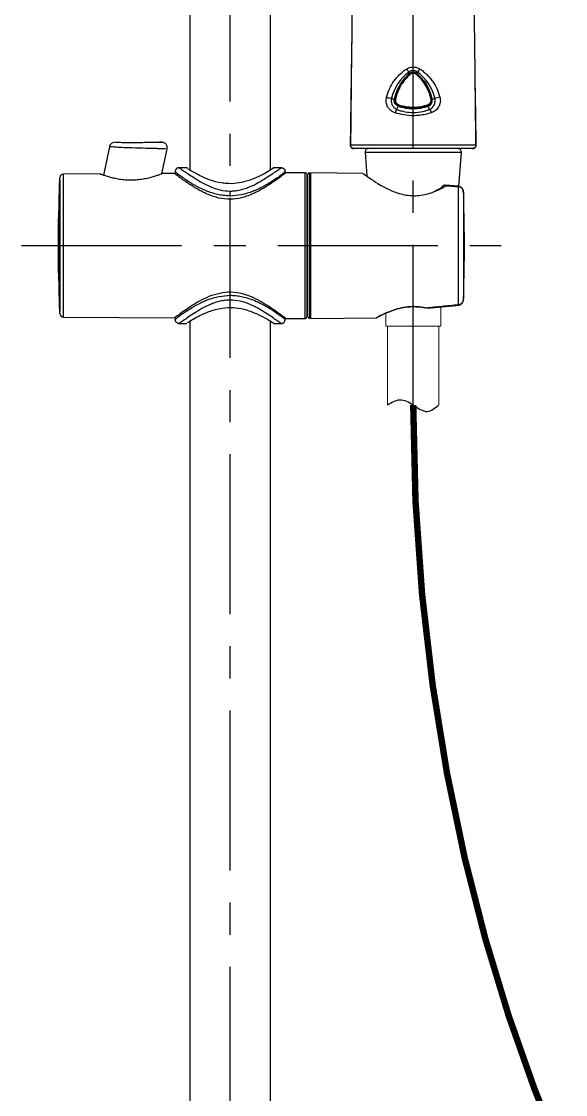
# Model space of a CAD drawing. Extents: x -4069 to -3649, y -4303 to -3709.
# Drawn here: x -3949.4 to -3919.6, y -4063.7 to -4005 of the extents above; entities that cross this region are included whole.
import ezdxf

# ---------------------------------------------------------------- set-up
doc = ezdxf.new("R2010")
doc.units = 0
doc.header["$LTSCALE"] = 7
doc.linetypes.add('CENTER', pattern=[2, 1.25, -0.25, 0.25, -0.25])
doc.layers.get('0').update_dxf_attribs({"color": 2, "linetype": 'CONTINUOUS'})
for name, color, linetype in [('6', 7, 'CONTINUOUS'), ('CL', 1, 'CENTER'), ('D', 2, 'CONTINUOUS')]:
    doc.layers.add(name, color=color, linetype=linetype)

msp = doc.modelspace()

# ---------------------------------------------------------------- linework, layer by layer
at = {"color": 7, "linetype": 'Continuous', "lineweight": 15}
for p, q in [((-3926.46065, -4021.69347), (-3926.46065, -4020.60866)), ((-3929.46065, -4020.97948), (-3929.46065, -4021.69347)), ((-3926.46065, -4021.69347), (-3929.46065, -4021.69347)), ((-3929.36065, -4021.69347), (-3929.36065, -4025.99335)), ((-3926.56065, -4025.99335), (-3926.56065, -4021.69347))]:
    msp.add_line(p, q, dxfattribs=at)
at = {"layer": '6', "color": 7, "linetype": 'Continuous'}
for p, q in [((-3940.16053, -3956.62368), (-3940.16053, -4013.17002)), ((-3935.76053, -4013.1674), (-3935.76053, -3981.77606)), ((-3928.10913, -4007.86678), (-3928.10913, -4007.84891)), ((-3927.81218, -4007.86678), (-3927.81218, -4007.8491)), ((-3928.10913, -4009.79994), (-3928.10913, -4009.78885)), ((-3928.08938, -4009.79942), (-3928.0894, -4009.78997)), ((-3927.8319, -4009.78997), (-3927.83191, -4009.7926)), ((-3927.81218, -4009.79207), (-3927.81218, -4009.78885)), ((-3944.55458, -4011.88868), (-3944.8851, -4013.44365)), ((-3924.51537, -4011.78949), (-3924.51578, -4011.78966)), ((-3941.68717, -4013.35931), (-3941.40163, -4012.01599)), ((-3930.59368, -4012.20904), (-3930.49373, -4013.47893)), ((-3925.47223, -4014.04636), (-3925.32763, -4012.20904)), ((-3940.35917, -4013.04204), (-3940.77606, -4013.04204)), ((-3935.14499, -4013.04204), (-3935.57581, -4013.04204)), ((-3947.26612, -4013.69135), (-3947.26612, -4020.89272)), ((-3945.06, -4013.3784), (-3947.06172, -4013.39026)), ((-3941.00025, -4013.35435), (-3941.65707, -4013.35824)), ((-3940.96053, -4013.22262), (-3940.96053, -4013.38488)), ((-3934.96053, -4013.32002), (-3934.96053, -4013.22262)), ((-3933.86053, -4013.31204), (-3934.9207, -4013.31832)), ((-3933.86053, -4021.27204), (-3933.86053, -4013.31204)), ((-3933.76053, -4021.17204), (-3933.76053, -4013.41204)), ((-3933.71051, -4021.17105), (-3933.71051, -4013.41302)), ((-3933.56051, -4021.27194), (-3933.56051, -4013.31214)), ((-3930.70535, -4013.34588), (-3933.56051, -4013.31214)), ((-3925.46237, -4014.04705), (-3926.20818, -4013.98936)), ((-3925.20953, -4014.36208), (-3925.20953, -4020.22605)), ((-3947.06172, -4021.19381), (-3940.98577, -4021.22981)), ((-3940.96053, -4021.19929), (-3940.96053, -4021.36145)), ((-3934.96053, -4021.36145), (-3934.96053, -4021.23515)), ((-3934.91655, -4021.26578), (-3933.86053, -4021.27204)), ((-3933.56051, -4021.27194), (-3929.95577, -4021.22933)), ((-3940.77606, -4021.54204), (-3940.32961, -4021.54204)), ((-3940.16053, -4021.41877), (-3940.16053, -4090.24313)), ((-3935.76053, -4090.24427), (-3935.76053, -4021.41615)), ((-3935.57949, -4021.54204), (-3935.14499, -4021.54204))]:
    msp.add_line(p, q, dxfattribs=at)
at = {"layer": '6', "color": 3, "linetype": 'Continuous'}
for p, q in [((-3928.0929, -4007.85818), (-3928.09293, -4007.83928)), ((-3927.82838, -4007.84079), (-3927.82841, -4007.85818)), ((-3925.32763, -4012.20904), (-3930.59368, -4012.20904)), ((-3947.26603, -4020.89587), (-3947.26603, -4013.6882)), ((-3947.26024, -4021.00461), (-3947.26024, -4013.57946)), ((-3947.06172, -4021.19381), (-3947.06172, -4013.39026)), ((-3933.61226, -4021.27103), (-3933.61226, -4013.31304)), ((-3947.27425, -4020.73579), (-3947.27425, -4013.84828)), ((-3925.50576, -4014.07921), (-3925.50576, -4020.51145))]:
    msp.add_line(p, q, dxfattribs=at)
at = {"layer": '6', "color": 7, "linetype": 'Continuous'}
for centre, radius, start, end in [((-3930.39429, -4012.19335), 0.2, 90, 184.5), ((-3925.52701, -4012.19335), 0.2, 355.5, 90), ((-3947.06053, -4013.59026), 0.2, 90.339527, 176.905168), ((-3933.86053, -4013.41204), 0.1, 0, 90), ((-3933.61051, -4013.41302), 0.1, 91, 180), ((-3878.59487, -4017.29204), 68.76566, 177.129449, 182.870551), ((-3947.20612, -4020.89272), 0.06, 180, 183.004101), ((-3947.06053, -4020.99381), 0.2, 183.094832, 269.660473), ((-3933.86053, -4021.17204), 0.1, 270, 0), ((-3933.61051, -4021.17105), 0.1, 180, 269)]:
    msp.add_arc(centre, radius, start, end, dxfattribs=at)
at = {"layer": '6', "color": 3, "linetype": 'Continuous'}
for centre, major_axis, ratio, start_param, end_param in [((-3927.61906, -4007.65038), (0.11862, 0.16103), 0.101085, 3.30665427, 4.81344539), ((-3928.91414, -4009.32639), (0.05899, -0.01097), 0.047298, 1.90904865, 3.14159265), ((-3927.00716, -4009.32639), (0.05899, 0.01097), 0.047311, 0, 1.23261803)]:
    msp.add_ellipse(centre, major_axis=major_axis, ratio=ratio, start_param=start_param, end_param=end_param, dxfattribs=at)
at = {"layer": '6', "color": 7, "linetype": 'Continuous'}
for centre, major_axis, ratio, start_param, end_param in [((-3928.11662, -4007.94505), (0.03899, -0.0456), 0.016813, 1.69434858, 3.14159265), ((-3927.80468, -4007.94505), (-0.03899, -0.0456), 0.017536, 3.14159265, 4.58944886), ((-3929.31565, -4009.19468), (0.19457, -0.04627), 0.119916, 4.18037155, 5.79196755), ((-3928.75817, -4009.59655), (-0.02, -0.05657), 0.334751, 4.71984291, 6.28318531), ((-3927.16313, -4009.59655), (0.02, -0.05657), 0.334684, 0, 1.56336607)]:
    msp.add_ellipse(centre, major_axis=major_axis, ratio=ratio, start_param=start_param, end_param=end_param, dxfattribs=at)
for points, degree, knots in [([(-3931.03232, -3987.26885), (-3931.03758, -3987.47504), (-3931.04872, -3987.91117), (-3931.06072, -3988.61121), (-3931.07569, -3989.38402), (-3931.09194, -3990.23158), (-3931.10826, -3991.15309), (-3931.125, -3992.14884), (-3931.14233, -3993.21878), (-3931.16061, -3994.36287), (-3931.17969, -3995.58096), (-3931.19941, -3996.87279), (-3931.2196, -3998.23809), (-3931.25736, -4000.86486), (-3931.31641, -4005.39547), (-3931.36017, -4009.43702), (-3931.38563, -4011.78905)], 3, [0, 0, 0, 0, 0.02583934, 0.05465531, 0.0864555, 0.1212387, 0.15900259, 0.19974215, 0.24345174, 0.29012531, 0.33975594, 0.39233873, 0.44787162, 0.50635213, 0.71271626, 1, 1, 1, 1]), ([(-3924.53571, -4011.78905), (-3924.54911, -4010.53198), (-3924.57416, -4008.18139), (-3924.61264, -4004.89822), (-3924.64774, -4002.10926), (-3924.6794, -3999.7815), (-3924.70814, -3997.7936), (-3924.73472, -3996.0221), (-3924.76036, -3994.38158), (-3924.78448, -3992.87259), (-3924.80715, -3991.49554), (-3924.82866, -3990.25012), (-3924.85104, -3989.13728), (-3924.86732, -3988.15368), (-3924.88211, -3987.54966), (-3924.88899, -3987.26886)], 3, [0, 0, 0, 0, 0.15358738, 0.28719456, 0.40059835, 0.49366537, 0.57098136, 0.64305572, 0.70988366, 0.77145477, 0.82775346, 0.87876586, 0.92447998, 0.96489124, 1, 1, 1, 1]), ([(-3931.32337, -4006.20068), (-3931.32535, -4006.33349), (-3931.33999, -4007.31546), (-3931.36801, -4009.18003), (-3931.39279, -4010.90892), (-3931.40523, -4011.78995)], 3, [0, 0, 0, 0, 0.07117267, 0.52630547, 1, 1, 1, 1]), ([(-3929.41913, -4009.19131), (-3929.3975, -4009.11448), (-3929.35372, -4008.95903), (-3929.23096, -4008.66085), (-3929.03104, -4008.3112), (-3928.76923, -4008.0054), (-3928.52924, -4007.78894), (-3928.39679, -4007.69376), (-3928.33041, -4007.64607)], 3, [0, 0, 0, 0, 0.12290755, 0.24868437, 0.49996736, 0.74953237, 0.87448432, 1, 1, 1, 1]), ([(-3928.33041, -4007.64607), (-3928.29372, -4007.62406), (-3928.22031, -4007.58), (-3928.09349, -4007.54408), (-3927.93995, -4007.53088), (-3927.76149, -4007.55072), (-3927.64714, -4007.61463), (-3927.5909, -4007.64607)], 3, [0, 0, 0, 0, 0.16414962, 0.32852221, 0.50000869, 0.75408947, 1, 1, 1, 1]), ([(-3928.16862, -4007.88425), (-3928.14129, -4007.86088), (-3928.10942, -4007.84209), (-3928.07586, -4007.82914), (-3928.04231, -4007.8162), (-3928.00609, -4007.80871), (-3927.97014, -4007.80761), (-3927.93428, -4007.80651), (-3927.89774, -4007.81184), (-3927.86357, -4007.82276), (-3927.82982, -4007.83354), (-3927.7974, -4007.85007), (-3927.76899, -4007.87123), (-3927.76341, -4007.87538), (-3927.75797, -4007.87973), (-3927.75269, -4007.88425)], 3, [0, 0, 0, 0, 0.23970082, 0.23970082, 0.23970082, 0.4792434, 0.4792434, 0.4792434, 0.7182927, 0.7182927, 0.7182927, 0.95428163, 0.95428163, 0.95428163, 1, 1, 1, 1]), ([(-3927.5909, -4007.64607), (-3927.52444, -4007.6937), (-3927.39286, -4007.78801), (-3927.21316, -4007.94926), (-3927.04859, -4008.12525), (-3926.85124, -4008.38111), (-3926.64481, -4008.72807), (-3926.54929, -4009.0383), (-3926.50218, -4009.19131)], 3, [0, 0, 0, 0, 0.1255493, 0.24858802, 0.37348128, 0.50040084, 0.75359701, 1, 1, 1, 1]), ([(-3928.97313, -4009.31542), (-3928.9573, -4009.24148), (-3928.92208, -4009.077), (-3928.82954, -4008.8142), (-3928.67967, -4008.50756), (-3928.49434, -4008.24267), (-3928.30804, -4008.03607), (-3928.2043, -4007.94308), (-3928.15562, -4007.89945)], 3, [0, 0, 0, 0, 0.13606463, 0.30267721, 0.49996286, 0.74936713, 0.88240055, 1, 1, 1, 1]), ([(-3927.80069, -4007.93878), (-3927.82493, -4007.922), (-3927.87298, -4007.88872), (-3927.96065, -4007.87617), (-3928.04835, -4007.88871), (-3928.09641, -4007.92199), (-3928.12067, -4007.93878)], 3, [0, 0, 0, 0, 0.25214979, 0.49997413, 0.74765842, 1, 1, 1, 1]), ([(-3927.76568, -4007.89945), (-3927.71685, -4007.94323), (-3927.61291, -4008.03641), (-3927.42661, -4008.24313), (-3927.225, -4008.53144), (-3927.07654, -4008.84941), (-3926.99059, -4009.11397), (-3926.96187, -4009.25037), (-3926.94817, -4009.31542)], 3, [0, 0, 0, 0, 0.11799432, 0.25113899, 0.50019285, 0.74909578, 0.8803408, 1, 1, 1, 1]), ([(-3924.51636, -4011.78994), (-3924.53003, -4010.91407), (-3924.5487, -4009.74004), (-3924.56886, -4008.56384), (-3924.57398, -4008.26609)], 3, [0, 0, 0, 0, 0.74695572, 1, 1, 1, 1]), ([(-3928.64777, -4008.55978), (-3928.71687, -4008.67672), (-3928.83823, -4008.92223), (-3928.90154, -4009.18738), (-3928.93323, -4009.32012)], 3, [0, 0, 0, 0, 0.49935252, 1, 1, 1, 1]), ([(-3926.98808, -4009.32012), (-3927.00783, -4009.23071), (-3927.04705, -4009.05324), (-3927.14505, -4008.79793), (-3927.22838, -4008.63727), (-3927.27429, -4008.55865), (-3927.27447, -4008.55835)], 3, [0, 0, 0, 0, 0.33561248, 0.66615524, 0.99874128, 1, 1, 1, 1]), ([(-3928.78486, -4009.67199), (-3928.82694, -4009.65712), (-3928.86635, -4009.63294), (-3928.89888, -4009.60197), (-3928.91267, -4009.58883), (-3928.92541, -4009.57435), (-3928.93677, -4009.55875), (-3928.94244, -4009.55098), (-3928.94778, -4009.54291), (-3928.95275, -4009.53459), (-3928.95772, -4009.52626), (-3928.96234, -4009.51767), (-3928.96657, -4009.50885), (-3928.97079, -4009.50004), (-3928.97464, -4009.49098), (-3928.97808, -4009.48174), (-3928.98152, -4009.47249), (-3928.98455, -4009.46304), (-3928.98714, -4009.45344), (-3928.98973, -4009.44384), (-3928.99188, -4009.43407), (-3928.99356, -4009.4242), (-3928.99525, -4009.41433), (-3928.99647, -4009.40433), (-3928.99722, -4009.39429), (-3928.99797, -4009.38425), (-3928.99825, -4009.37414), (-3928.99806, -4009.36404), (-3928.99789, -4009.35533), (-3928.99738, -4009.3466), (-3928.9965, -4009.33791), (-3928.99562, -4009.32915), (-3928.99438, -4009.32042), (-3928.99277, -4009.31177)], 3, [0, 0, 0, 0, 0.30957751, 0.30957751, 0.30957751, 0.43878038, 0.43878038, 0.43878038, 0.50302325, 0.50302325, 0.50302325, 0.56727155, 0.56727155, 0.56727155, 0.63152511, 0.63152511, 0.63152511, 0.69578728, 0.69578728, 0.69578728, 0.76006098, 0.76006098, 0.76006098, 0.82433906, 0.82433906, 0.82433906, 0.88861728, 0.88861728, 0.88861728, 0.94407102, 0.94407102, 0.94407102, 1, 1, 1, 1]), ([(-3928.77817, -4009.65312), (-3928.81656, -4009.63401), (-3928.88872, -4009.59811), (-3928.95418, -4009.50164), (-3928.98221, -4009.40501), (-3928.97598, -4009.34358), (-3928.97313, -4009.31542)], 3, [0, 0, 0, 0, 0.30471072, 0.57256317, 0.8040424, 1, 1, 1, 1]), ([(-3928.93323, -4009.32012), (-3928.93507, -4009.33453), (-3928.93873, -4009.36321), (-3928.9338, -4009.40615), (-3928.92208, -4009.4471), (-3928.90359, -4009.48526), (-3928.87925, -4009.51976), (-3928.84964, -4009.54949), (-3928.81569, -4009.57421), (-3928.79008, -4009.58491), (-3928.77725, -4009.59027)], 3, [0, 0, 0, 0, 0.1246882, 0.24821372, 0.37198364, 0.49652933, 0.62181774, 0.74757135, 0.87357877, 1, 1, 1, 1]), ([(-3928.77725, -4009.59027), (-3928.72971, -4009.60597), (-3928.60191, -4009.64817), (-3928.33196, -4009.70739), (-3927.96103, -4009.73853), (-3927.53441, -4009.70525), (-3927.27422, -4009.62861), (-3927.14405, -4009.59027)], 3, [0, 0, 0, 0, 0.09344962, 0.25119277, 0.4999422, 0.74984195, 1, 1, 1, 1]), ([(-3927.14405, -4009.59027), (-3927.13122, -4009.58491), (-3927.1056, -4009.5742), (-3927.07163, -4009.54949), (-3927.04202, -4009.51977), (-3927.01769, -4009.48528), (-3926.9992, -4009.44712), (-3926.98749, -4009.40617), (-3926.98257, -4009.36322), (-3926.98624, -4009.33453), (-3926.98808, -4009.32012)], 3, [0, 0, 0, 0, 0.12648321, 0.25250634, 0.37824111, 0.50349152, 0.6279971, 0.75174157, 0.87527058, 1, 1, 1, 1]), ([(-3926.94817, -4009.31542), (-3926.94556, -4009.35406), (-3926.93971, -4009.44042), (-3927.00378, -4009.57661), (-3927.09402, -4009.62615), (-3927.14314, -4009.65312)], 3, [0, 0, 0, 0, 0.26947301, 0.60236473, 1, 1, 1, 1]), ([(-3927.13645, -4009.67199), (-3927.09437, -4009.65711), (-3927.05494, -4009.63295), (-3927.02241, -4009.60197), (-3927.00861, -4009.58884), (-3926.99587, -4009.57434), (-3926.98451, -4009.55875), (-3926.97884, -4009.55097), (-3926.9735, -4009.5429), (-3926.96853, -4009.53458), (-3926.96356, -4009.52625), (-3926.95894, -4009.51765), (-3926.95472, -4009.50883), (-3926.95049, -4009.50002), (-3926.94664, -4009.49096), (-3926.9432, -4009.48171), (-3926.93977, -4009.47246), (-3926.93674, -4009.46301), (-3926.93415, -4009.45341), (-3926.93156, -4009.44381), (-3926.92941, -4009.43404), (-3926.92773, -4009.42416), (-3926.92605, -4009.41429), (-3926.92483, -4009.40429), (-3926.92408, -4009.39425), (-3926.92333, -4009.38421), (-3926.92305, -4009.37409), (-3926.92325, -4009.36399), (-3926.92341, -4009.35528), (-3926.92393, -4009.34656), (-3926.9248, -4009.33789), (-3926.92568, -4009.32914), (-3926.92692, -4009.32041), (-3926.92853, -4009.31177)], 3, [0, 0, 0, 0, 0.3095907, 0.3095907, 0.3095907, 0.43881513, 0.43881513, 0.43881513, 0.50306833, 0.50306833, 0.50306833, 0.56732695, 0.56732695, 0.56732695, 0.63159074, 0.63159074, 0.63159074, 0.69586307, 0.69586307, 0.69586307, 0.76014687, 0.76014687, 0.76014687, 0.82443505, 0.82443505, 0.82443505, 0.88872342, 0.88872342, 0.88872342, 0.94412479, 0.94412479, 0.94412479, 1, 1, 1, 1]), ([(-3927.07052, -4009.85858), (-3927.03471, -4009.84042), (-3926.96383, -4009.8045), (-3926.87849, -4009.72168), (-3926.80456, -4009.60608), (-3926.75213, -4009.44254), (-3926.76712, -4009.31178), (-3926.77461, -4009.24648)], 3, [0, 0, 0, 0, 0.17081448, 0.33810703, 0.50104341, 0.75083743, 1, 1, 1, 1]), ([(-3928.78486, -4009.67199), (-3928.53034, -4009.76196), (-3928.24664, -4009.81327), (-3927.67621, -4009.81343), (-3927.39118, -4009.76204), (-3927.13645, -4009.67199)], 3, [0, 0, 0, 0, 0.5, 0.5, 1, 1, 1, 1]), ([(-3927.14314, -4009.65312), (-3927.23133, -4009.68115), (-3927.40505, -4009.73637), (-3927.68175, -4009.7824), (-3927.86809, -4009.79334), (-3928.09915, -4009.79336), (-3928.38515, -4009.77157), (-3928.64554, -4009.69309), (-3928.77817, -4009.65312)], 3, [0, 0, 0, 0, 0.1711249, 0.33708426, 0.49995445, 0.50032282, 0.74550235, 1, 1, 1, 1]), ([(-3944.2739, -4011.65335), (-3944.3097, -4011.65568), (-3944.37691, -4011.67062), (-3944.46617, -4011.72632), (-3944.5284, -4011.80542), (-3944.54967, -4011.86413), (-3944.55576, -4011.89466)], 3, [0, 0, 0, 0, 0.25405822, 0.51420677, 0.76654642, 1, 1, 1, 1]), ([(-3941.48464, -4012.0091), (-3941.49616, -4012.00872), (-3941.59005, -4012.00607), (-3941.77642, -4012.007), (-3942.01436, -4011.99335), (-3942.26136, -4011.98542), (-3942.77067, -4011.98026), (-3943.44937, -4011.95594), (-3943.98959, -4011.93644), (-3944.34701, -4011.90861), (-3944.51813, -4011.89336), (-3944.5498, -4011.89076), (-3944.55295, -4011.89056)], 3, [0, 0, 0, 0, 0.02537718, 0.18714634, 0.21540855, 0.23776454, 0.39589034, 0.57897202, 0.7039856, 0.82459467, 0.94567628, 1, 1, 1, 1]), ([(-3941.60021, -4011.66681), (-3941.59937, -4011.66503), (-3941.61196, -4011.66124), (-3941.68433, -4011.65705), (-3941.81204, -4011.65386), (-3942.00337, -4011.65301), (-3942.25584, -4011.65791), (-3942.57402, -4011.66637), (-3942.94337, -4011.67574), (-3943.31433, -4011.68082), (-3943.64227, -4011.67793), (-3943.89927, -4011.67127), (-3944.12422, -4011.66131), (-3944.21297, -4011.65644), (-3944.24283, -4011.65411)], 3, [0, 0, 0, 0, 0.05834934, 0.13780831, 0.20890763, 0.27183516, 0.37229696, 0.44460558, 0.53533998, 0.65689529, 0.72987444, 0.81181458, 0.90177382, 1, 1, 1, 1]), ([(-3941.68581, -4011.6512), (-3941.706, -4011.65106), (-3941.74687, -4011.65115), (-3941.80794, -4011.65139), (-3941.8207, -4011.65144)], 3, [0, 0, 0, 0, 0.80356444, 1, 1, 1, 1]), ([(-3941.40214, -4012.01757), (-3941.39397, -4011.98114), (-3941.39161, -4011.92531), (-3941.41074, -4011.84841), (-3941.43929, -4011.79029), (-3941.48126, -4011.73787), (-3941.53427, -4011.69557), (-3941.59469, -4011.66619), (-3941.63715, -4011.65585), (-3941.65881, -4011.65285)], 3, [0, 0, 0, 0, 0.22143842, 0.34483512, 0.47443709, 0.60778216, 0.74186651, 0.87354867, 1, 1, 1, 1]), ([(-3931.4055, -4011.7898), (-3931.40562, -4011.79591), (-3931.40492, -4011.82072), (-3931.39628, -4011.86089), (-3931.37165, -4011.90863), (-3931.34386, -4011.9399), (-3931.31459, -4011.96181), (-3931.29052, -4011.9751), (-3931.26554, -4011.98473), (-3931.24272, -4011.99027), (-3931.22438, -4011.99263), (-3931.2042, -4011.9935), (-3931.19164, -4011.99395), (-3931.18649, -4011.99362)], 3, [0, 0, 0, 0, 0.03722974, 0.15201541, 0.24345713, 0.35554036, 0.41290119, 0.46717202, 0.51929018, 0.57589666, 0.64777963, 0.74531668, 1, 1, 1, 1]), ([(-3931.18838, -4011.99335), (-3931.23543, -4011.99334), (-3931.29078, -4011.9733), (-3931.36818, -4011.89317), (-3931.38674, -4011.83669), (-3931.3857, -4011.78906)], 3, [0, 0, 0, 0, 0.5, 0.5, 1, 1, 1, 1]), ([(-3924.73509, -4011.99373), (-3924.73164, -4011.9947), (-3924.71648, -4011.99375), (-3924.68789, -4011.99184), (-3924.66291, -4011.98705), (-3924.63628, -4011.97795), (-3924.60433, -4011.9616), (-3924.57169, -4011.9357), (-3924.5437, -4011.89954), (-3924.52589, -4011.86237), (-3924.51628, -4011.82483), (-3924.51465, -4011.80034), (-3924.51498, -4011.78798)], 3, [0, 0, 0, 0, 0.27601749, 0.36751169, 0.43695543, 0.49780076, 0.55645857, 0.66425301, 0.75838192, 0.84250035, 0.92141591, 1, 1, 1, 1]), ([(-3924.73304, -4011.99335), (-3924.78475, -4011.99335), (-3924.87237, -4011.99335), (-3924.96145, -4011.99335), (-3925.08788, -4011.99335), (-3925.15202, -4011.99335), (-3925.22581, -4011.99335), (-3925.30054, -4011.99335), (-3925.38437, -4011.99335), (-3925.46947, -4011.99335), (-3925.5631, -4011.99335), (-3925.65833, -4011.99335), (-3925.76152, -4011.99335), (-3925.86654, -4011.99335), (-3925.97993, -4011.99335), (-3926.09537, -4011.99335), (-3926.21802, -4011.99335), (-3926.3432, -4011.99335), (-3926.47446, -4011.99335), (-3926.60866, -4011.99335), (-3926.74789, -4011.99335), (-3926.88927, -4011.99335), (-3927.03667, -4011.99335), (-3927.1854, -4011.99335), (-3927.33801, -4011.99335), (-3927.49252, -4011.99335), (-3927.64882, -4011.99335), (-3927.80754, -4011.99335), (-3927.966, -4011.99335), (-3928.12434, -4011.99335), (-3928.28323, -4011.99335), (-3928.43944, -4011.99335), (-3928.5942, -4011.99335), (-3928.7468, -4011.99335), (-3928.8959, -4011.99335), (-3929.0434, -4011.99335), (-3929.1853, -4011.99335), (-3929.32462, -4011.99335), (-3929.45878, -4011.99335), (-3929.58944, -4011.99335), (-3929.71416, -4011.99335), (-3929.83576, -4011.99335), (-3929.95061, -4011.99335), (-3930.06273, -4011.99335), (-3930.16727, -4011.99335), (-3930.26958, -4011.99335), (-3930.36392, -4011.99335), (-3930.45652, -4011.99335), (-3930.54079, -4011.99335), (-3930.62362, -4011.99335), (-3930.69776, -4011.99335), (-3930.77074, -4011.99335), (-3930.83469, -4011.99335), (-3931.08432, -4011.99335), (-3931.18829, -4011.99335)], 2, [0, 0, 0, 0.0625, 0.0625, 0.125, 0.125, 0.15625, 0.15625, 0.1875, 0.1875, 0.21875, 0.21875, 0.25, 0.25, 0.28125, 0.28125, 0.3125, 0.3125, 0.34375, 0.34375, 0.375, 0.375, 0.40625, 0.40625, 0.4375, 0.4375, 0.46875, 0.46875, 0.5, 0.5, 0.53125, 0.53125, 0.5625, 0.5625, 0.59375, 0.59375, 0.625, 0.625, 0.65625, 0.65625, 0.6875, 0.6875, 0.71875, 0.71875, 0.75, 0.75, 0.78125, 0.78125, 0.8125, 0.8125, 0.84375, 0.84375, 0.875, 0.875, 1, 1, 1]), ([(-3924.94118, -4011.99335), (-3924.99011, -4011.99335), (-3925.07174, -4011.99335), (-3925.15496, -4011.99335), (-3925.27242, -4011.99335), (-3925.3322, -4011.99335), (-3925.40025, -4011.99335), (-3925.40827, -4011.99335), (-3925.41641, -4011.99335)], 2, [0, 0, 0, 0.39093043, 0.39093043, 0.78186086, 0.78186086, 0.97732608, 0.97732608, 1, 1, 1]), ([(-3940.28972, -4013.07163), (-3940.29496, -4013.06641), (-3940.30608, -4013.05744), (-3940.33102, -4013.04506), (-3940.35075, -4013.04196), (-3940.36439, -4013.04236)], 3, [0, 0, 0, 0, 0.26477004, 0.52316273, 1, 1, 1, 1]), ([(-3935.56213, -4013.04264), (-3935.56504, -4013.04444), (-3935.59152, -4013.06144), (-3935.73235, -4013.14971), (-3936.04053, -4013.33991), (-3936.50286, -4013.57344), (-3937.03162, -4013.78381), (-3937.60292, -4013.90772), (-3938.07168, -4013.91724), (-3938.56739, -4013.85972), (-3939.09774, -4013.71404), (-3939.50548, -4013.52753), (-3939.88108, -4013.33564), (-3940.09786, -4013.20738), (-3940.22094, -4013.1308), (-3940.24681, -4013.11455)], 3, [0, 0, 0, 0, 0.04359651, 0.12828143, 0.22565654, 0.32394208, 0.41970396, 0.50000299, 0.5790635, 0.61678578, 0.7149699, 0.82327072, 0.8451628, 0.96215524, 1, 1, 1, 1]), ([(-3937.96053, -4014.31346), (-3937.86955, -4014.31099), (-3937.68523, -4014.30599), (-3937.40986, -4014.25647), (-3937.13484, -4014.17833), (-3936.79348, -4014.04508), (-3936.4002, -4013.84523), (-3935.99977, -4013.59807), (-3935.65837, -4013.37086), (-3935.3981, -4013.18981), (-3935.21558, -4013.06616), (-3935.17874, -4013.05), (-3935.16058, -4013.04204)], 3, [0, 0, 0, 0, 0.05861424, 0.11874939, 0.18182504, 0.24907451, 0.37095913, 0.50213494, 0.62909577, 0.75335971, 0.8784037, 1, 1, 1, 1]), ([(-3935.55647, -4013.04204), (-3935.57019, -4013.04168), (-3935.59, -4013.04482), (-3935.61497, -4013.05722), (-3935.6261, -4013.06619), (-3935.63134, -4013.07142)], 3, [0, 0, 0, 0, 0.47696289, 0.73543323, 1, 1, 1, 1]), ([(-3945.02715, -4013.39143), (-3945.04973, -4013.38272), (-3945.07177, -4013.37399), (-3945.04922, -4013.38292), (-3945.02805, -4013.39108)], 3, [0, 0, 0, 0, 0.5127434, 1, 1, 1, 1]), ([(-3941.65615, -4013.35823), (-3941.65615, -4013.35823), (-3941.65638, -4013.35832), (-3941.68146, -4013.36849), (-3941.76847, -4013.40254), (-3941.86794, -4013.4392), (-3941.95645, -4013.47034), (-3942.05789, -4013.50399), (-3942.17098, -4013.53889), (-3942.29463, -4013.5738), (-3942.42804, -4013.60757), (-3942.57004, -4013.63892), (-3942.76905, -4013.67594), (-3943.03331, -4013.71051), (-3943.36394, -4013.72635), (-3943.69397, -4013.71391), (-3943.95838, -4013.68196), (-3944.15672, -4013.64702), (-3944.29823, -4013.61714), (-3944.43119, -4013.58477), (-3944.55455, -4013.5511), (-3944.66711, -4013.51741), (-3944.7678, -4013.48493), (-3944.85555, -4013.45487), (-3944.95363, -4013.4196), (-3945.00454, -4013.40014), (-3945.02715, -4013.39143)], 3, [0, 0, 0, 0, 0.00229238, 0.06849306, 0.13510735, 0.16817333, 0.20140799, 0.23486868, 0.26805743, 0.30122756, 0.33465882, 0.36798975, 0.40117005, 0.46785315, 0.53412474, 0.60072081, 0.667047, 0.70046842, 0.73364132, 0.76685833, 0.80032951, 0.83360658, 0.86682479, 0.90028147, 0.93357478, 1, 1, 1, 1]), ([(-3940.09439, -4013.99667), (-3940.16273, -4013.95289), (-3940.29313, -4013.8669), (-3940.46935, -4013.74547), (-3940.62471, -4013.63473), (-3940.80076, -4013.50591), (-3940.95731, -4013.3876), (-3941.00077, -4013.35417), (-3941.00053, -4013.35435), (-3941.00053, -4013.35435)], 3, [0, 0, 0, 0, 0.12577076, 0.25084444, 0.37560007, 0.50110457, 0.7503715, 0.99950029, 1, 1, 1, 1]), ([(-3937.96053, -4014.58367), (-3938.06071, -4014.5787), (-3938.2662, -4014.56852), (-3938.57617, -4014.51663), (-3938.89107, -4014.43837), (-3939.24286, -4014.31789), (-3939.67871, -4014.11981), (-3940.12481, -4013.86894), (-3940.49799, -4013.61939), (-3940.75964, -4013.42882), (-3940.92831, -4013.29011), (-3940.95001, -4013.25778), (-3940.96053, -4013.2421)], 3, [0, 0, 0, 0, 0.06104255, 0.12521248, 0.1929602, 0.2646687, 0.36584141, 0.51801006, 0.64728344, 0.76196931, 0.88451569, 1, 1, 1, 1]), ([(-3934.92053, -4013.31832), (-3934.92071, -4013.31846), (-3934.96486, -4013.35264), (-3935.12194, -4013.47212), (-3935.29774, -4013.60173), (-3935.45243, -4013.71295), (-3935.62779, -4013.835), (-3935.82202, -4013.96461), (-3936.03347, -4014.09829), (-3936.26156, -4014.2327), (-3936.50578, -4014.36375), (-3936.76587, -4014.4867), (-3937.04236, -4014.59599), (-3937.43155, -4014.71414), (-3937.95573, -4014.78835), (-3938.48115, -4014.72563), (-3938.87179, -4014.6144), (-3939.15019, -4014.50897), (-3939.41181, -4014.38892), (-3939.65677, -4014.26039), (-3939.8852, -4014.12818), (-3940.02647, -4014.04016), (-3940.09439, -4013.99667)], 3, [0, 0, 0, 0, 0.08322805, 0.16651526, 0.20813678, 0.24963449, 0.2914129, 0.33317063, 0.37474921, 0.41645248, 0.45828579, 0.49983669, 0.54144114, 0.58336504, 0.66672971, 0.74998251, 0.79165795, 0.83332229, 0.87519167, 0.9167429, 0.95824527, 1, 1, 1, 1]), ([(-3934.96053, -4013.24214), (-3934.96307, -4013.24804), (-3934.96821, -4013.25998), (-3935.01007, -4013.30141), (-3935.07825, -4013.36009), (-3935.19995, -4013.45656), (-3935.41769, -4013.61955), (-3935.76583, -4013.84784), (-3936.13682, -4014.0616), (-3936.4605, -4014.22193), (-3936.8259, -4014.37453), (-3937.32214, -4014.53321), (-3937.7554, -4014.56746), (-3937.96049, -4014.58367)], 3, [0, 0, 0, 0, 0.05702053, 0.11553285, 0.1757571, 0.23789524, 0.34757904, 0.48261201, 0.60831622, 0.6721576, 0.73623141, 0.87514387, 1, 1, 1, 1]), ([(-3930.70535, -4013.34588), (-3930.70542, -4013.34588), (-3930.53717, -4013.47632), (-3929.96517, -4013.86341), (-3929.57441, -4014.11303), (-3929.09746, -4014.31332)], 3, [0, 0, 0, 0, 0.5, 0.5, 1, 1, 1, 1]), ([(-3929.09746, -4014.31332), (-3928.86612, -4014.41047), (-3928.6172, -4014.48639), (-3928.0825, -4014.57316), (-3927.80552, -4014.58046), (-3927.53795, -4014.5407)], 3, [0, 0, 0, 0, 0.5, 0.5, 1, 1, 1, 1]), ([(-3927.5379, -4014.54071), (-3927.27506, -4014.50168), (-3926.96227, -4014.40851), (-3926.62631, -4014.26741), (-3926.49275, -4014.20509), (-3926.38988, -4014.15393), (-3926.33368, -4014.12473), (-3926.29635, -4014.10545), (-3926.28037, -4014.09669), (-3926.2712, -4014.09083), (-3926.26773, -4014.08846)], 3, [0, 0, 0, 0, 0.54560884, 0.68201104, 0.81841325, 0.88661436, 0.95481546, 0.97186574, 0.98891602, 1, 1, 1, 1]), ([(-3926.38781, -4014.07868), (-3926.40658, -4014.10325), (-3926.45399, -4014.15135), (-3926.60575, -4014.24572), (-3926.73436, -4014.31056), (-3926.83338, -4014.35164)], 3, [0, 0, 0, 0, 0.24322197, 0.48749882, 1, 1, 1, 1]), ([(-3926.21391, -4014.02108), (-3926.24751, -4014.01652), (-3926.31612, -4014.02284), (-3926.38352, -4014.0673), (-3926.40822, -4014.10511), (-3926.41445, -4014.11829)], 3, [0, 0, 0, 0, 0.40208161, 0.80416321, 1, 1, 1, 1]), ([(-3926.2084, -4013.98892), (-3926.2448, -4013.99065), (-3926.29709, -4014.00392), (-3926.35269, -4014.0408), (-3926.37401, -4014.06172), (-3926.38069, -4014.06917)], 3, [0, 0, 0, 0, 0.53766818, 0.84553965, 1, 1, 1, 1]), ([(-3926.21395, -4014.02152), (-3926.21682, -4014.0284), (-3926.222, -4014.04085), (-3926.23658, -4014.06437), (-3926.25455, -4014.07925), (-3926.26659, -4014.08922)], 3, [0, 0, 0, 0, 0.28939128, 0.52371892, 1, 1, 1, 1]), ([(-3926.21376, -4014.02068), (-3926.21237, -4014.0126), (-3926.21003, -4014.00354), (-3926.20911, -4013.99737), (-3926.20893, -4013.99593)], 3, [0, 0, 0, 0, 0.73092697, 1, 1, 1, 1]), ([(-3925.49198, -4014.04528), (-3925.49234, -4014.0452), (-3925.4944, -4014.04534), (-3925.49871, -4014.05194), (-3925.50329, -4014.06805), (-3925.50576, -4014.07921)], 3, [0, 0, 0, 0, 0.09742673, 0.54871486, 1, 1, 1, 1]), ([(-3925.20953, -4014.36209), (-3925.21633, -4014.32167), (-3925.22775, -4014.25377), (-3925.29452, -4014.16322), (-3925.38565, -4014.09665), (-3925.46685, -4014.08486), (-3925.50576, -4014.07921)], 3, [0, 0, 0, 0, 0.28192199, 0.47364217, 0.74781717, 1, 1, 1, 1]), ([(-3925.22455, -4014.36271), (-3925.223, -4014.33043), (-3925.22949, -4014.26609), (-3925.26555, -4014.18665), (-3925.31257, -4014.12941), (-3925.36061, -4014.09067), (-3925.42052, -4014.06144), (-3925.46464, -4014.05223), (-3925.48852, -4014.05026)], 3, [0, 0, 0, 0, 0.21080263, 0.4392253, 0.5648794, 0.69898507, 0.84411341, 1, 1, 1, 1]), ([(-3925.22455, -4014.36271), (-3925.223, -4014.33043), (-3925.22949, -4014.26609), (-3925.26555, -4014.18664), (-3925.31257, -4014.12941), (-3925.36061, -4014.09066), (-3925.41561, -4014.06383), (-3925.45424, -4014.05456), (-3925.47232, -4014.05204)], 3, [0, 0, 0, 0, 0.21858737, 0.4554445, 0.58573808, 0.72479527, 0.875282, 1, 1, 1, 1]), ([(-3925.20953, -4020.22605), (-3925.18898, -4019.36868), (-3925.14213, -4017.41411), (-3925.1853, -4015.45937), (-3925.20953, -4014.36207)], 3, [0, 0, 0, 0, 0.43864913, 1, 1, 1, 1]), ([(-3941.00051, -4021.22971), (-3941.00051, -4021.22971), (-3941.00036, -4021.2296), (-3940.99279, -4021.2238), (-3940.89634, -4021.14889), (-3940.56862, -4020.9078), (-3940.33781, -4020.74188), (-3939.78997, -4020.39403), (-3939.47015, -4020.20818), (-3938.74326, -4019.91341), (-3938.32287, -4019.81159), (-3937.49269, -4019.83657), (-3937.08417, -4019.95915), (-3936.37257, -4020.27541), (-3936.0627, -4020.46315), (-3935.52809, -4020.81285), (-3935.30609, -4020.97528), (-3934.99868, -4021.20448), (-3934.91475, -4021.27021), (-3934.92085, -4021.26551)], 3, [0, 0, 0, 0, 0.00497073, 0.00497073, 0.12934939, 0.12934939, 0.25372805, 0.25372805, 0.37810671, 0.37810671, 0.50248537, 0.50248537, 0.62686402, 0.62686402, 0.75124268, 0.75124268, 0.87562134, 0.87562134, 1, 1, 1, 1]), ([(-3940.96053, -4021.34191), (-3940.95799, -4021.33602), (-3940.95285, -4021.32408), (-3940.91097, -4021.28265), (-3940.84277, -4021.22395), (-3940.72104, -4021.12745), (-3940.50326, -4020.96445), (-3940.15508, -4020.73615), (-3939.78404, -4020.52237), (-3939.46032, -4020.36203), (-3939.09494, -4020.20947), (-3938.59876, -4020.05081), (-3938.16556, -4020.01659), (-3937.96053, -4020.00039)], 3, [0, 0, 0, 0, 0.05702831, 0.1155522, 0.17579215, 0.23795037, 0.34760951, 0.48264643, 0.60838183, 0.67220691, 0.73627485, 0.87518295, 1, 1, 1, 1]), ([(-3937.96049, -4020.00041), (-3937.86031, -4020.00538), (-3937.65484, -4020.01558), (-3937.34493, -4020.06744), (-3937.03015, -4020.14566), (-3936.6784, -4020.26611), (-3936.24273, -4020.46408), (-3935.79655, -4020.71498), (-3935.4232, -4020.96463), (-3935.16132, -4021.1553), (-3934.99271, -4021.29405), (-3934.97104, -4021.32636), (-3934.96053, -4021.34202)], 3, [0, 0, 0, 0, 0.0610422, 0.12519959, 0.19292207, 0.26459242, 0.36579151, 0.51782113, 0.64724119, 0.76201122, 0.8846359, 1, 1, 1, 1]), ([(-3937.96059, -4020.2706), (-3938.05153, -4020.27306), (-3938.2358, -4020.27805), (-3938.51111, -4020.32756), (-3938.78609, -4020.4057), (-3939.12746, -4020.53893), (-3939.52078, -4020.73877), (-3939.9212, -4020.98594), (-3940.26261, -4021.21315), (-3940.52292, -4021.39421), (-3940.70547, -4021.5179), (-3940.74231, -4021.53407), (-3940.76046, -4021.54204)], 3, [0, 0, 0, 0, 0.05859156, 0.11871277, 0.18178322, 0.24903562, 0.37091956, 0.50210283, 0.62906086, 0.75330396, 0.87838352, 1, 1, 1, 1]), ([(-3940.29255, -4021.49942), (-3940.2532, -4021.47401), (-3940.12821, -4021.39387), (-3939.8265, -4021.21962), (-3939.38481, -4020.99418), (-3938.89275, -4020.80519), (-3938.32984, -4020.68317), (-3937.78615, -4020.65858), (-3937.13514, -4020.76548), (-3936.51665, -4020.9998), (-3936.01127, -4021.26393), (-3935.68371, -4021.46144), (-3935.58643, -4021.52517), (-3935.56859, -4021.53686)], 3, [0, 0, 0, 0, 0.0747306, 0.16662, 0.24509333, 0.35327472, 0.41477771, 0.49701681, 0.58035732, 0.69600908, 0.8055249, 0.90406969, 1, 1, 1, 1]), ([(-3927.28397, -4020.68632), (-3927.59106, -4020.62676), (-3927.92893, -4020.60841), (-3928.57489, -4020.67641), (-3928.88126, -4020.75949), (-3929.38944, -4020.94116), (-3929.59836, -4021.03963), (-3929.88926, -4021.1843), (-3929.96968, -4021.22935), (-3929.9702, -4021.22963), (-3929.8905, -4021.18496), (-3929.6, -4021.0404), (-3929.38977, -4020.94127), (-3928.88088, -4020.75936), (-3928.57816, -4020.67707), (-3928.05395, -4020.62138), (-3927.84602, -4020.62039), (-3927.6435, -4020.63708)], 3, [0, 0, 0, 0, 0.13118796, 0.13118796, 0.26237592, 0.26237592, 0.39356388, 0.39356388, 0.52475184, 0.52475184, 0.6559398, 0.6559398, 0.78712776, 0.78712776, 0.91831572, 0.91831572, 1, 1, 1, 1]), ([(-3929.96994, -4021.22949), (-3929.97015, -4021.22961), (-3929.89046, -4021.18494), (-3929.6, -4021.0404), (-3929.38977, -4020.94127), (-3928.88088, -4020.75936), (-3928.57816, -4020.67707), (-3927.93204, -4020.60842), (-3927.59151, -4020.62667), (-3927.28397, -4020.68632)], 3, [0, 0, 0, 0, 0.24994634, 0.24994634, 0.49996423, 0.49996423, 0.74998211, 0.74998211, 1, 1, 1, 1]), ([(-3925.50576, -4020.51145), (-3925.46726, -4020.5056), (-3925.38645, -4020.49333), (-3925.29605, -4020.42709), (-3925.22838, -4020.33618), (-3925.21665, -4020.26767), (-3925.20953, -4020.22605)], 3, [0, 0, 0, 0, 0.24952298, 0.5237488, 0.71071601, 1, 1, 1, 1]), ([(-3925.49134, -4020.54501), (-3925.46708, -4020.54261), (-3925.42219, -4020.53273), (-3925.36114, -4020.50296), (-3925.31165, -4020.46395), (-3925.26213, -4020.40596), (-3925.22263, -4020.32423), (-3925.21441, -4020.25731), (-3925.21539, -4020.22333)], 3, [0, 0, 0, 0, 0.15380655, 0.29683409, 0.42921263, 0.5540428, 0.78389537, 1, 1, 1, 1]), ([(-3935.56859, -4021.53686), (-3935.56328, -4021.54034), (-3935.5602, -4021.54236), (-3935.56063, -4021.54197), (-3935.56076, -4021.54187)], 3, [0, 0, 0, 0, 0.85608353, 1, 1, 1, 1])]:
    msp.add_open_spline(points, degree=degree, knots=knots, dxfattribs=at)
for points, degree in [([(-3928.18791, -4007.81119), (-3928.66761, -4008.16167), (-3929.00767, -4008.67397), (-3929.1467, -4009.24648)], 3), ([(-3928.15562, -4007.89945), (-3928.04808, -4007.8075), (-3927.87322, -4007.8075), (-3927.76568, -4007.89945)], 3), ([(-3926.77461, -4009.24648), (-3926.91363, -4008.67397), (-3927.25369, -4008.16167), (-3927.73339, -4007.81119)], 3), ([(-3928.16862, -4007.88425), (-3928.21749, -4007.92604), (-3928.26456, -4007.96956), (-3928.30974, -4008.0147)], 3), ([(-3927.34294, -4008.3325), (-3927.13671, -4008.62298), (-3926.99458, -4008.95641), (-3926.92853, -4009.31177)], 3), ([(-3928.76143, -4008.63389), (-3928.87025, -4008.84582), (-3928.94856, -4009.07388), (-3928.99277, -4009.31177)], 3), ([(-3931.40563, -4011.78964), (-3931.40754, -4011.78916), (-3931.40078, -4011.78892), (-3931.38572, -4011.78906)], 3), ([(-3927.28397, -4020.68632), (-3927.22368, -4020.69801), (-3927.16217, -4020.70201), (-3927.10268, -4020.69723)], 3), ([(-3927.1035, -4020.69616), (-3925.48853, -4020.54471)], 1), ([(-3927.1019, -4020.69601), (-3925.48854, -4020.54471)], 1)]:
    msp.add_open_spline(points, degree=degree, dxfattribs=at)
at = {"layer": '6', "color": 3, "linetype": 'Continuous'}
msp.add_rational_spline([(-3928.33041, -4007.64607), (-3928.22125, -4007.79747), (-3928.18791, -4007.81119)], [1, 0.729369462613, 1], degree=2, dxfattribs=at)
for points, knots in [([(-3927.73339, -4007.81119), (-3927.77021, -4007.78891), (-3927.83975, -4007.74684), (-3927.96029, -4007.73004), (-3928.08115, -4007.74668), (-3928.15081, -4007.78877), (-3928.18791, -4007.81119)], [0, 0, 0, 0, 0.26458614, 0.49965871, 0.73354676, 1, 1, 1, 1]), ([(-3928.12067, -4007.93878), (-3928.18712, -4007.99756), (-3928.32107, -4008.11606), (-3928.49777, -4008.32488), (-3928.59963, -4008.47833), (-3928.64765, -4008.55958), (-3928.64777, -4008.55978)], [0, 0, 0, 0, 0.32464711, 0.65444113, 0.99914036, 1, 1, 1, 1]), ([(-3927.27447, -4008.55835), (-3927.34437, -4008.43871), (-3927.50015, -4008.21323), (-3927.70171, -4008.02917), (-3927.80069, -4007.93878)], [0, 0, 0, 0, 0.50891251, 1, 1, 1, 1]), ([(-3928.95465, -4010.03458), (-3929.00934, -4010.01225), (-3929.11612, -4009.96865), (-3929.24935, -4009.85792), (-3929.3691, -4009.69588), (-3929.45935, -4009.46497), (-3929.4324, -4009.28163), (-3929.41913, -4009.19131)], [0, 0, 0, 0, 0.17244193, 0.33668025, 0.50137697, 0.75433397, 1, 1, 1, 1]), ([(-3929.1467, -4009.24648), (-3929.15294, -4009.28586), (-3929.16591, -4009.36765), (-3929.15127, -4009.49831), (-3929.10215, -4009.63764), (-3929.00514, -4009.77228), (-3928.90289, -4009.82945), (-3928.85079, -4009.85858)], [0, 0, 0, 0, 0.15318797, 0.31812974, 0.49983873, 0.74515537, 1, 1, 1, 1]), ([(-3926.50218, -4009.19131), (-3926.49117, -4009.25119), (-3926.46942, -4009.36948), (-3926.49712, -4009.55384), (-3926.57953, -4009.74339), (-3926.72927, -4009.92938), (-3926.88652, -4009.99907), (-3926.96665, -4010.03458)], [0, 0, 0, 0, 0.16594586, 0.32783721, 0.50069886, 0.74558036, 1, 1, 1, 1]), ([(-3926.50218, -4009.19131), (-3926.54182, -4009.20374), (-3926.59927, -4009.21878), (-3926.70658, -4009.24051), (-3926.75136, -4009.24618), (-3926.77461, -4009.24648)], [0, 0, 0, 0, 0.5, 0.5, 1, 1, 1, 1]), ([(-3926.96665, -4010.03458), (-3927.07412, -4010.06738), (-3927.28558, -4010.13192), (-3927.6226, -4010.18576), (-3928.01672, -4010.20751), (-3928.47677, -4010.17257), (-3928.79311, -4010.08122), (-3928.95465, -4010.03458)], [0, 0, 0, 0, 0.17177231, 0.3379976, 0.50035391, 0.74484782, 1, 1, 1, 1]), ([(-3928.85079, -4009.85858), (-3928.78571, -4009.88103), (-3928.64187, -4009.93065), (-3928.34661, -4009.99651), (-3927.93213, -4010.03667), (-3927.53756, -4009.99175), (-3927.24619, -4009.91988), (-3927.12846, -4009.8788), (-3927.07052, -4009.85858)], [0, 0, 0, 0, 0.11780572, 0.26041179, 0.50003343, 0.78627911, 0.89480545, 1, 1, 1, 1]), ([(-3931.38563, -4011.78904), (-3931.35378, -4011.78896), (-3931.28473, -4011.78879), (-3931.09889, -4011.78908), (-3930.81066, -4011.78961), (-3930.37889, -4011.79037), (-3929.77076, -4011.79127), (-3928.95401, -4011.79221), (-3927.86426, -4011.79339), (-3926.63407, -4011.79366), (-3925.7394, -4011.79057), (-3925.15953, -4011.78847), (-3924.75553, -4011.78839), (-3924.61344, -4011.78881), (-3924.53571, -4011.78904)], [0, 0, 0, 0, 0.04771205, 0.10342405, 0.16704481, 0.23859805, 0.31794932, 0.40497615, 0.49981521, 0.62415563, 0.74892647, 0.81535723, 0.89898074, 1, 1, 1, 1]), ([(-3924.53562, -4011.78906), (-3924.53461, -4011.83669), (-3924.55319, -4011.89317), (-3924.6306, -4011.97331), (-3924.68594, -4011.99335), (-3924.73296, -4011.99335)], [0, 0, 0, 0, 0.5, 0.5, 1, 1, 1, 1]), ([(-3940.76055, -4013.04204), (-3940.75401, -4013.04399), (-3940.74087, -4013.04791), (-3940.68889, -4013.0793), (-3940.61332, -4013.12889), (-3940.48108, -4013.21901), (-3940.26242, -4013.37131), (-3939.92229, -4013.59724), (-3939.52187, -4013.84505), (-3939.05246, -4014.08167), (-3938.53241, -4014.27563), (-3938.14516, -4014.30124), (-3937.96053, -4014.31346)], [0, 0, 0, 0, 0.06066247, 0.12184083, 0.18400892, 0.24761849, 0.37119647, 0.49811634, 0.62912248, 0.75117453, 0.88137009, 1, 1, 1, 1]), ([(-3935.16045, -4021.54204), (-3935.16696, -4021.54009), (-3935.18005, -4021.53617), (-3935.23202, -4021.50484), (-3935.30763, -4021.45527), (-3935.43993, -4021.36511), (-3935.65876, -4021.21264), (-3935.99914, -4020.98656), (-3936.39968, -4020.73875), (-3936.86892, -4020.50226), (-3937.38884, -4020.30843), (-3937.77598, -4020.28283), (-3937.96058, -4020.27063)], [0, 0, 0, 0, 0.06058479, 0.12172965, 0.1839092, 0.24757493, 0.37127107, 0.49831057, 0.62925329, 0.75124908, 0.8813865, 1, 1, 1, 1]), ([(-3927.28397, -4020.68632), (-3926.9821, -4020.65832), (-3926.38904, -4020.60332), (-3925.79663, -4020.5417), (-3925.50576, -4020.51145)], [0, 0, 0, 0, 0.50901868, 1, 1, 1, 1])]:
    msp.add_open_spline(points, degree=3, knots=knots, dxfattribs=at)
for points in [[(-3928.18791, -4007.81119), (-3928.18148, -4007.83554), (-3928.17505, -4007.8599), (-3928.16862, -4007.88425)], [(-3927.73339, -4007.81119), (-3927.73982, -4007.83554), (-3927.74626, -4007.8599), (-3927.75269, -4007.88425)], [(-3928.99279, -4009.31177), (-3929.0441, -4009.29), (-3929.0954, -4009.26824), (-3929.1467, -4009.24648)], [(-3926.92851, -4009.31177), (-3926.87721, -4009.29001), (-3926.82591, -4009.26824), (-3926.77461, -4009.24648)], [(-3928.85079, -4009.85858), (-3928.8845, -4009.88283), (-3928.93151, -4009.9625), (-3928.95465, -4010.03458)], [(-3928.85079, -4009.85858), (-3928.8288, -4009.79638), (-3928.80682, -4009.73417), (-3928.78483, -4009.67197)], [(-3927.07052, -4009.85858), (-3927.0925, -4009.79638), (-3927.11449, -4009.73417), (-3927.13647, -4009.67197)], [(-3927.07052, -4009.85858), (-3927.0368, -4009.88283), (-3926.98979, -4009.9625), (-3926.96665, -4010.03458)], [(-3924.53562, -4011.78906), (-3924.52223, -4011.78894), (-3924.51539, -4011.78911), (-3924.51537, -4011.78949)], [(-3926.21387, -4014.02136), (-3925.97783, -4014.04044), (-3925.74179, -4014.05952), (-3925.50575, -4014.07862)], [(-3925.48866, -4020.54322), (-3925.49408, -4020.5425), (-3925.5004, -4020.52979), (-3925.50576, -4020.51145)]]:
    msp.add_open_spline(points, degree=3, dxfattribs=at)
at = {"layer": '6', "color": 7, "linetype": 'Continuous'}
for points, weights in [([(-3940.76056, -4013.0421), (-3940.95764, -4013.04238), (-3940.96053, -4013.23951)], [1, 0.709732772094, 0.994685985128]), ([(-3935.16044, -4013.04206), (-3934.96078, -4013.04233), (-3934.96044, -4013.24205)], [1, 0.707068831388, 1]), ([(-3937.96046, -4014.58367), (-3937.96045, -4014.42808), (-3937.9606, -4014.31315)], [1, 0.931937188824, 1]), ([(-3937.9606, -4020.2709), (-3937.96046, -4020.15599), (-3937.96046, -4020.0004)], [1, 0.931938376, 0.999993546138]), ([(-3940.76056, -4021.54197), (-3940.95764, -4021.54169), (-3940.96053, -4021.34457)], [1, 0.709732772094, 0.994685985128]), ([(-3935.16044, -4021.54202), (-3934.96078, -4021.54175), (-3934.96044, -4021.34202)], [1, 0.707068831388, 1])]:
    msp.add_rational_spline(points, weights, degree=2, dxfattribs=at)
at = {"layer": 'CL'}
for p, q in [((-3937.96053, -4135.42939), (-3937.96053, -3887.31074)), ((-3927.96065, -4025.99335), (-3927.96065, -3969.51621)), ((-3949.36053, -4017.29204), (-3923.16483, -4017.29204))]:
    msp.add_line(p, q, dxfattribs=at)
at = {"layer": 'CL', "const_width": 0.35}
msp.add_lwpolyline([(-3927.96065, -4025.99335), (-3927.83656, -4031.24081), (-3927.47605, -4036.35183), (-3926.89679, -4041.31221), (-3926.11643, -4046.10775), (-3925.15262, -4050.72424), (-3924.02302, -4055.14749), (-3922.74529, -4059.36329), (-3921.33708, -4063.35743), (-3919.81577, -4067.11933)], dxfattribs=at)
at = {"layer": 'D'}
msp.add_spline([(-3929.36065, -4025.99335), (-3928.69041, -4025.71553), (-3927.96065, -4025.99335), (-3927.19885, -4026.35007), (-3926.56065, -4025.99335)], degree=3, dxfattribs=at)

doc.saveas('drawing.dxf')
